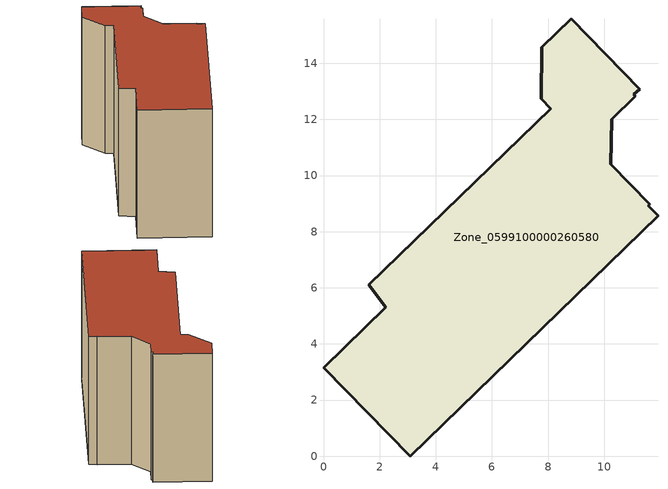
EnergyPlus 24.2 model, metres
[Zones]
Zone_0599100000260580
 floor ground (C_G): 11.11,12.82 10.27,12 10.23,10.4 11.62,8.98 11.58,8.92 11.92,8.57 3.1,0 0,3.15 2.22,5.3 1.62,6.1 8.1,12.38 7.76,12.73 7.77,14.56 8.82,15.58 11.27,13.07 11.05,12.89 z0
 wall outside (C_F): 11.27,13.07 8.82,15.58 7.77,14.56 7.76,12.73 8.1,12.38 1.62,6.1 2.22,5.3 0,3.15 3.1,0 11.92,8.57 11.58,8.92 11.62,8.98 10.23,10.4 10.27,12 11.11,12.82 11.05,12.89 11.27,13.07 z0:8.24
 roof outside (C_R): 11.92,8.57 11.58,8.92 11.62,8.98 10.23,10.4 10.27,12 11.11,12.82 11.05,12.89 11.27,13.07 8.82,15.58 7.77,14.56 7.76,12.73 8.1,12.38 1.62,6.1 2.22,5.3 0,3.15 3.1,0 z8.24
[BUILDING]
Pand.0599100000260580: North Axis=0; Terrain=City; Loads Convergence Tolerance Value=0.04; Temperature Convergence Tolerance Value=0.4; Solar Distribution=FullExterior; Maximum Number of Warmup Days=25; Minimum Number of Warmup Days=1
[Site:Location]
Rotterdam.The.Hague.AP_ZH_NLD Design_Conditions: Latitude=51.96; Longitude=4.45; Time Zone=1; Elevation=-4.5
[SITE:GROUNDTEMPERATURE:BUILDINGSURFACE]
18, 18, 18, 18, 18, 18, 18, 18, 18, 18, 18, 18
[MATERIAL] Thermal Absorptance=0.9; Solar Absorptance=0.7; Visible Absorptance=0.7
Name | Roughness | Thickness | Conductivity | Density | Specific Heat
G.TI.1975-1991 | MediumSmooth | 0.15 | 0.288461 | 540 | 1210
F.TI.1975-1991 | Rough | 0.3 | 0.230769 | 1920 | 840
R.TI.1975-1991 | MediumRough | 0.2 | 0.153846 | 1500 | 1000
[CONSTRUCTION]
C_G: G.TI.1975-1991
C_F: F.TI.1975-1991
C_R: R.TI.1975-1991
[ZONE]
Zone_0599100000260580: Type=1; Multiplier=1; Ceiling Height=Autocalculate; Volume=Autocalculate; Floor Area=autocalculate; Part of Total Floor Area=Yes
[ZONEINFILTRATION:DESIGNFLOWRATE]
Infil_Zone_0599100000260580: Zone or ZoneList or Space or SpaceList=Zone_0599100000260580; Schedule=AlwaysOn; Design Flow Rate Calculation Method=Flow/Area; Flow Rate per Floor Area=0.003; Constant Term Coefficient=1; Temperature Term Coefficient=0; Velocity Term Coefficient=0; Velocity Squared Term Coefficient=0
[HVACTEMPLATE:ZONE:IDEALLOADSAIRSYSTEM]
Zone_0599100000260580: Maximum Heating Supply Air Temperature=50; Minimum Cooling Supply Air Temperature=13; Maximum Heating Supply Air Humidity Ratio=0.0156; Minimum Cooling Supply Air Humidity Ratio=0.0077; Heating Limit=NoLimit; Cooling Limit=NoLimit; Dehumidification Control Type=ConstantSensibleHeatRatio; Cooling Sensible Heat Ratio=0.7; Dehumidification Setpoint=60; Humidification Control Type=None; Humidification Setpoint=30; Outdoor Air Method=None; Outdoor Air Flow Rate per Person=0.00944; Outdoor Air Flow Rate per Zone Floor Area=0; Outdoor Air Flow Rate per Zone=0; Demand Controlled Ventilation Type=None; Outdoor Air Economizer Type=NoEconomizer; Heat Recovery Type=None; Sensible Heat Recovery Effectiveness=0.7; Latent Heat Recovery Effectiveness=0.65
[ZONECONTROL:THERMOSTAT]
ThermostatControl_Zone_0599100000260580: Zone or ZoneList=Zone_0599100000260580; Control Type Schedule=DualSetpointControlType; Control 1=Thermostat_Zone_0599100000260580; Temperature Difference Between Cutout And Setpoint=0
[THERMOSTATSETPOINT:DUALSETPOINT]
Thermostat_Zone_0599100000260580: Heating Setpoint Temperature Schedule=HeatingSetpoint_Zone_0599100000260580; Cooling Setpoint Temperature Schedule=CoolingSetpoint_Zone_0599100000260580
[SCHEDULE:COMPACT]
HeatingSetpoint_Zone_0599100000260580: Through: 12/31, For: AllDays, Until: 24:00, 21
CoolingSetpoint_Zone_0599100000260580: Through: 12/31, For: AllDays, Until: 24:00, 24
DualSetpointControlType: Through: 12/31, For: AllDays, Until: 24:00, 4
AlwaysOn: Through: 12/31, For: AllDays, Until: 24:00, 1
